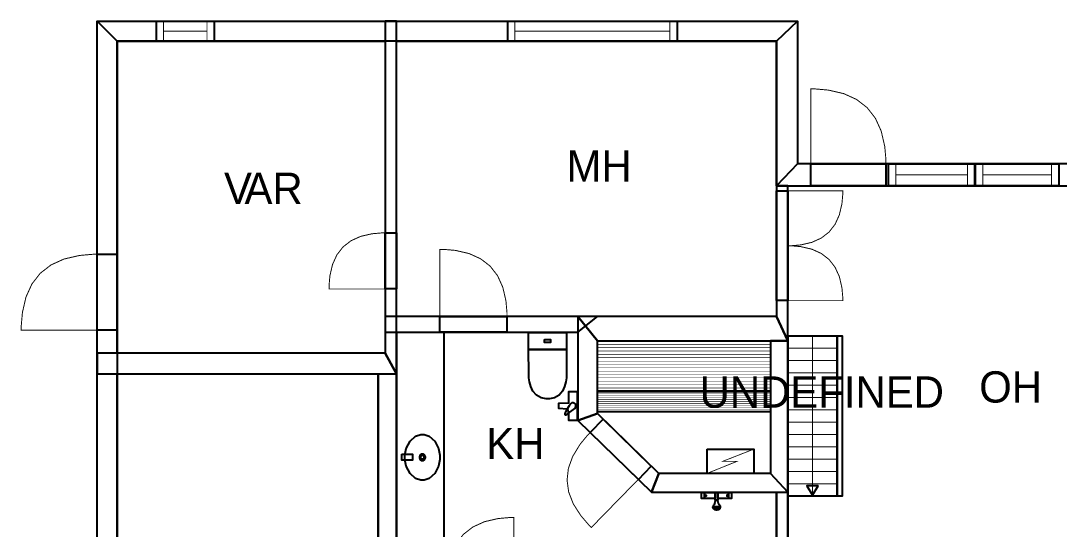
# Model space of a CAD drawing. Extents: x 0.3 to 17.6, y 0 to 11.7.
# Drawn here: x 0.3 to 11.7, y 6.12 to 11.7 of the extents above; entities that cross this region are included whole.
import ezdxf

# ---------------------------------------------------------------- set-up
doc = ezdxf.new("R2010")
doc.units = 0
doc.layers.get('0').update_dxf_attribs({"linetype": 'CONTINUOUS'})

msp = doc.modelspace()

# ---------------------------------------------------------------- linework, layer by layer
at = {"color": 0}
for points, const_width in [([(8.5944, 11.476), (1.35867, 11.476), (1.13992, 11.6948), (8.82357, 11.6948), (8.5944, 11.476)], 0.002083), ([(1.35867, 11.476), (1.35867, 2.67253), (1.13992, 2.45378), (1.13992, 11.6948), (1.35867, 11.476)], 0.002083), ([(1.78863, 11.6948), (2.42253, 11.6948), (2.42253, 11.476), (1.78863, 11.476), (1.78863, 11.6948)], 0.010417), ([(1.78863, 11.6948), (2.42253, 11.6948), (2.42253, 11.476), (1.78863, 11.476), (1.78863, 11.6948)], 0.010417), ([(4.42437, 7.82437), (4.42437, 11.6948), (4.29937, 11.6948), (4.29937, 8.04813), (4.42437, 7.82437)], 0.002083), ([(5.64447, 11.6948), (7.50331, 11.6948), (7.50331, 11.476), (5.64447, 11.476), (5.64447, 11.6948)], 0.010417), ([(5.64447, 11.6948), (7.50331, 11.6948), (7.50331, 11.476), (5.64447, 11.476), (5.64447, 11.6948)], 0.010417), ([(8.5944, 9.88857), (8.5944, 11.476), (8.82357, 11.6948), (8.82357, 10.1282), (8.5944, 9.88857)], 0.002083), ([(9.79542, 10.1282), (9.79542, 10.1764), (9.7825, 10.3211), (9.74393, 10.4884), (9.67964, 10.6299), (9.58957, 10.7457), (9.47379, 10.8357), (9.33225, 10.9), (9.16504, 10.9386), (9.02029, 10.9514), (8.97206, 10.9514), (8.97206, 10.1282), (9.79542, 10.1282)], 0.010417), ([(17.6294, 10.1282), (8.82357, 10.1282), (8.5944, 9.88857), (17.3794, 9.88857), (17.6294, 10.1282)], 0.002083), ([(8.97206, 10.1282), (9.79542, 10.1282), (9.79542, 9.88857), (8.97206, 9.88857), (8.97206, 10.1282)], 0.010417), ([(8.97206, 10.1282), (9.79542, 10.1282), (9.79542, 9.88857), (8.97206, 9.88857), (8.97206, 10.1282)], 0.010417), ([(9.82497, 10.1282), (10.7694, 10.1282), (10.7694, 9.88857), (9.82497, 9.88857), (9.82497, 10.1282)], 0.010417), ([(9.82497, 10.1282), (10.7694, 10.1282), (10.7694, 9.88857), (9.82497, 9.88857), (9.82497, 10.1282)], 0.010417), ([(10.7801, 10.1282), (11.6922, 10.1282), (11.6922, 9.88857), (10.7801, 9.88857), (10.7801, 10.1282)], 0.010417), ([(10.7801, 10.1282), (11.6922, 10.1282), (11.6922, 9.88857), (10.7801, 9.88857), (10.7801, 10.1282)], 0.010417), ([(8.5944, 9.83197), (8.7194, 9.83197), (8.7194, 8.62657), (8.5944, 8.62657), (8.5944, 9.83197)], 0.010417), ([(8.5944, 9.83197), (8.7194, 9.83197), (8.7194, 8.62657), (8.5944, 8.62657), (8.5944, 9.83197)], 0.010417), ([(8.5944, 9.88857), (8.5944, 8.45133), (8.7194, 8.185), (8.7194, 9.88857), (8.5944, 9.88857)], 0.002083), ([(8.7194, 9.22928), (8.75467, 9.22928), (8.86063, 9.23872), (8.98307, 9.26699), (9.08664, 9.31407), (9.17139, 9.37999), (9.23731, 9.46474), (9.2844, 9.56831), (9.31267, 9.69075), (9.3221, 9.79671), (9.3221, 9.83197), (8.7194, 9.83197), (8.7194, 9.22928)], 0.010417), ([(4.29937, 9.37061), (4.26324, 9.37061), (4.155, 9.361), (4.02994, 9.33214), (3.9241, 9.28401), (3.83746, 9.21669), (3.77013, 9.1301), (3.722, 9.02425), (3.69314, 8.89914), (3.68354, 8.7909), (3.68354, 8.75478), (4.29937, 8.75478), (4.29937, 9.37061)], 0.010417), ([(4.29937, 9.37061), (4.42437, 9.37061), (4.42437, 8.75478), (4.29937, 8.75478), (4.29937, 9.37061)], 0.010417), ([(4.29937, 9.37061), (4.42437, 9.37061), (4.42437, 8.75478), (4.29937, 8.75478), (4.29937, 9.37061)], 0.010417), ([(8.7194, 9.22928), (8.75467, 9.22928), (8.86063, 9.21989), (8.98307, 9.19163), (9.08664, 9.14453), (9.17139, 9.07861), (9.23731, 8.99388), (9.2844, 8.89031), (9.31267, 8.76785), (9.3221, 8.66189), (9.3221, 8.62657), (8.7194, 8.62657), (8.7194, 9.22928)], 0.010417), ([(1.13992, 9.13574), (1.09098, 9.13574), (0.944336, 9.12272), (0.774849, 9.08361), (0.631401, 9.01844), (0.514106, 8.92714), (0.422797, 8.80985), (0.357639, 8.66644), (0.318522, 8.49696), (0.305501, 8.35032), (0.305501, 8.30137), (1.13992, 8.30137), (1.13992, 9.13574)], 0.010417), ([(1.13992, 9.13574), (1.35867, 9.13574), (1.35867, 8.30137), (1.13992, 8.30137), (1.13992, 9.13574)], 0.010417), ([(1.13992, 9.13574), (1.35867, 9.13574), (1.35867, 8.30137), (1.13992, 8.30137), (1.13992, 9.13574)], 0.010417), ([(5.63667, 8.45133), (5.63667, 8.49462), (5.62511, 8.62446), (5.5905, 8.77442), (5.53276, 8.90136), (5.45204, 9.00521), (5.34819, 9.08594), (5.22125, 9.14367), (5.07129, 9.17828), (4.94146, 9.18978), (4.89822, 9.18978), (4.89822, 8.45133), (5.63667, 8.45133)], 0.010417), ([(4.29937, 8.28217), (6.41553, 8.28217), (6.63075, 8.45133), (4.29937, 8.45133), (4.29937, 8.28217)], 0.002083), ([(4.89822, 8.45133), (5.63667, 8.45133), (5.63667, 8.28217), (4.89822, 8.28217), (4.89822, 8.45133)], 0.010417), ([(4.89822, 8.45133), (5.63667, 8.45133), (5.63667, 8.28217), (4.89822, 8.28217), (4.89822, 8.45133)], 0.010417), ([(6.63075, 8.185), (8.7194, 8.185), (8.5944, 8.45133), (6.41553, 8.45133), (6.63075, 8.185)], 0.002083), ([(6.41553, 8.45133), (6.41553, 7.31196), (6.63075, 7.38607), (6.63075, 8.185), (6.41553, 8.45133)], 0.002083), ([(4.42632, 8.28217), (4.42632, 5.50657), (4.94374, 5.50657), (4.94374, 8.28217), (4.42632, 8.28217)], 0.010417), ([(5.87386, 8.27696), (6.29042, 8.27696), (6.29042, 8.08968), (5.87386, 8.08968), (5.87386, 8.27696)], 0.010417), ([(8.72206, 8.24001), (9.25917, 8.24001), (9.25917, 6.4796), (8.72206, 6.4796), (8.72206, 8.24001)], 0.010417), ([(9.25917, 8.24001), (9.31375, 8.24001), (9.31375, 6.4796), (9.25917, 6.4796), (9.25917, 8.24001)], 0.002083), ([(6.29042, 7.8214), (6.29042, 7.8214), (6.29047, 7.80968), (6.28885, 7.77869), (6.28271, 7.73486), (6.26932, 7.68463), (6.24576, 7.63439), (6.20931, 7.59056), (6.15712, 7.55957), (6.10406, 7.54779), (6.08643, 7.54779), (6.06808, 7.54779), (6.01324, 7.55957), (5.95921, 7.59056), (5.92139, 7.63439), (5.89692, 7.68463), (5.88292, 7.73486), (5.87651, 7.77869), (5.87478, 7.80968), (5.87489, 7.8214), (5.87489, 7.8214), (5.87386, 8.08968), (6.29042, 8.08968), (6.29042, 7.8214)], 0.010417), ([(6.04904, 8.19911), (6.11529, 8.19911), (6.11529, 8.16754), (6.04904, 8.16754), (6.04904, 8.19911)], 0.010417), ([(6.63075, 8.18419), (8.52692, 8.18419), (8.52692, 7.63118), (6.63075, 7.63118), (6.63075, 8.18419)], 0.010417), ([(8.5275, 8.185), (8.5275, 6.7296), (8.7194, 6.52365), (8.7194, 8.185), (8.5275, 8.185)], 0.002083), ([(1.13992, 7.82437), (4.42437, 7.82437), (4.29937, 8.04813), (1.13992, 8.04813), (1.13992, 7.82437)], 0.002083), ([(4.22342, 7.82437), (4.42437, 7.82437), (4.42437, 2.45378), (4.22342, 2.45378), (4.22342, 7.82437)], 0.002083), ([(6.63075, 7.63026), (8.5274, 7.63026), (8.5274, 7.40462), (6.63075, 7.40462), (6.63075, 7.63026)], 0.010417), ([(6.32801, 7.48703), (6.31993, 7.47293), (6.29508, 7.43099), (6.27647, 7.39919), (6.27029, 7.38325), (6.27317, 7.37603), (6.2749, 7.37457), (6.27626, 7.37337), (6.28256, 7.37213), (6.29704, 7.37993), (6.32671, 7.40196), (6.36669, 7.43229), (6.3801, 7.44228), (6.38249, 7.44401), (6.38786, 7.45176), (6.39219, 7.46571), (6.39046, 7.48128), (6.38336, 7.49278), (6.3801, 7.49539), (6.37657, 7.49804), (6.36404, 7.50331), (6.34933, 7.50336), (6.33703, 7.49729), (6.32969, 7.4899), (6.32801, 7.48703)], 0.010417), ([(6.41553, 7.31196), (7.2226, 6.52365), (7.30279, 6.7296), (6.63075, 7.38607), (6.41553, 7.31196)], 0.002083), ([(6.55072, 7.18001), (7.07856, 6.66428), (7.22065, 6.80979), (6.69282, 7.32542), (6.55072, 7.18001)], 0.010417), ([(6.55072, 7.18001), (7.07856, 6.66428), (7.22065, 6.80979), (6.69282, 7.32542), (6.55072, 7.18001)], 0.010417), ([(6.55072, 7.18001), (6.52051, 7.14908), (6.4381, 7.04829), (6.35813, 6.91689), (6.31071, 6.78586), (6.29596, 6.65528), (6.31375, 6.52501), (6.36421, 6.39518), (6.44726, 6.26568), (6.53201, 6.16678), (6.56293, 6.13656), (7.07856, 6.66439), (6.55072, 7.18001)], 0.010417), ([(4.70822, 7.15799), (4.72683, 7.15799), (4.78271, 7.13824), (4.84353, 7.08431), (4.88456, 7.00439), (4.89963, 6.93099), (4.89963, 6.90647), (4.89963, 6.882), (4.88456, 6.8086), (4.84353, 6.72868), (4.78271, 6.67481), (4.72683, 6.655), (4.70822, 6.655), (4.68956, 6.655), (4.63368, 6.67481), (4.57286, 6.72868), (4.53185, 6.8086), (4.51682, 6.882), (4.51682, 6.90647), (4.51682, 6.93099), (4.53185, 7.00439), (4.57286, 7.08431), (4.63368, 7.13824), (4.68956, 7.15799), (4.70822, 7.15799)], 0.010934), ([(7.83306, 6.99642), (8.34646, 6.99642), (8.34646, 6.72965), (7.83306, 6.72965), (7.83306, 6.99642)], 0.008556), ([(4.48356, 6.93929), (4.48356, 6.87369), (4.60004, 6.87369), (4.60004, 6.93929), (4.48356, 6.93929)], 0.010934), ([(4.70822, 6.94476), (4.71332, 6.94476), (4.72879, 6.9336), (4.73736, 6.91325), (4.73736, 6.90647), (4.73736, 6.89974), (4.72879, 6.87944), (4.71332, 6.86822), (4.70822, 6.86822), (4.70307, 6.86822), (4.68761, 6.87944), (4.6791, 6.89974), (4.6791, 6.90647), (4.6791, 6.91325), (4.68761, 6.9336), (4.70307, 6.94476), (4.70822, 6.94476)], 0.010934), ([(4.70822, 6.92833), (4.71115, 6.92833), (4.72, 6.92199), (4.72488, 6.91038), (4.72488, 6.90647), (4.72488, 6.90261), (4.72, 6.89106), (4.71115, 6.8846), (4.70822, 6.8846), (4.70524, 6.8846), (4.69646, 6.89106), (4.69162, 6.90261), (4.69162, 6.90647), (4.69162, 6.91038), (4.69646, 6.92199), (4.70524, 6.92833), (4.70822, 6.92833)], 0.010934), ([(7.2226, 6.52365), (8.7194, 6.52365), (8.5275, 6.7296), (7.30279, 6.7296), (7.2226, 6.52365)], 0.002083), ([(7.77251, 6.51839), (7.80588, 6.51839), (7.80588, 6.45486), (7.77251, 6.45486), (7.77251, 6.51839)], 0.010417), ([(7.80588, 6.48611), (7.80908, 6.48736), (7.81874, 6.49121), (7.8215, 6.49235), (7.8215, 6.49235), (7.8215, 6.49094), (7.8215, 6.48665), (7.8215, 6.48236), (7.8215, 6.4809), (7.8215, 6.4809), (7.81912, 6.48156), (7.80914, 6.48497), (7.80588, 6.48611)], 0.010417), ([(7.80588, 6.51839), (7.92253, 6.51839), (7.92253, 6.45486), (7.80588, 6.45486), (7.80588, 6.51839)], 0.010417), ([(7.92253, 6.51839), (7.95068, 6.51839), (7.95068, 6.43506), (7.94362, 6.43506), (7.92779, 6.43506), (7.92253, 6.43506), (7.92253, 6.45589), (7.92253, 6.50276), (7.92253, 6.51839)], 0.010417), ([(7.95068, 6.51839), (8.06733, 6.51839), (8.06733, 6.45486), (7.95068, 6.45486), (7.95068, 6.51839)], 0.010417), ([(8.06629, 6.48611), (8.06304, 6.48736), (8.05339, 6.49121), (8.05067, 6.49235), (8.05067, 6.49235), (8.05067, 6.49094), (8.05067, 6.48665), (8.05067, 6.48236), (8.05067, 6.4809), (8.05067, 6.4809), (8.053, 6.48156), (8.06299, 6.48497), (8.06629, 6.48611)], 0.010417), ([(8.06629, 6.51839), (8.10172, 6.51839), (8.10172, 6.45486), (8.06629, 6.45486), (8.06629, 6.51839)], 0.010417), ([(8.5944, 6.52365), (8.7194, 6.52365), (8.7194, 4.49718), (8.5944, 4.49718), (8.5944, 6.52365)], 0.002083), ([(4.97396, 5.50678), (4.97396, 5.55007), (4.98546, 5.6799), (5.02007, 5.82992), (5.07781, 5.95687), (5.15858, 6.06071), (5.26243, 6.1415), (5.38938, 6.19922), (5.53939, 6.23383), (5.66922, 6.24533), (5.71251, 6.24533), (5.71251, 5.50678), (4.97396, 5.50678)], 0.010417)]:
    msp.add_lwpolyline(points, close=True, dxfattribs=dict(at, const_width=const_width))
for points in [[(8.5944, 11.476), (1.35867, 11.476), (1.13992, 11.6948), (8.82357, 11.6948), (8.5944, 11.476)], [(1.35867, 11.476), (1.35867, 2.67253), (1.13992, 2.45378), (1.13992, 11.6948), (1.35867, 11.476)], [(4.42437, 7.82437), (4.42437, 11.6948), (4.29937, 11.6948), (4.29937, 8.04813), (4.42437, 7.82437)], [(8.5944, 9.88857), (8.5944, 11.476), (8.82357, 11.6948), (8.82357, 10.1282), (8.5944, 9.88857)], [(17.6294, 10.1282), (8.82357, 10.1282), (8.5944, 9.88857), (17.3794, 9.88857), (17.6294, 10.1282)], [(8.5944, 9.88857), (8.5944, 8.45133), (8.7194, 8.185), (8.7194, 9.88857), (8.5944, 9.88857)], [(4.29937, 8.28217), (6.41553, 8.28217), (6.63075, 8.45133), (4.29937, 8.45133), (4.29937, 8.28217)], [(6.41553, 8.45133), (6.41553, 7.31196), (6.63075, 7.38607), (6.63075, 8.185), (6.41553, 8.45133)], [(6.63075, 8.185), (8.7194, 8.185), (8.5944, 8.45133), (6.41553, 8.45133), (6.63075, 8.185)], [(8.5275, 8.185), (8.5275, 6.7296), (8.7194, 6.52365), (8.7194, 8.185), (8.5275, 8.185)], [(1.13992, 7.82437), (4.42437, 7.82437), (4.29937, 8.04813), (1.13992, 8.04813), (1.13992, 7.82437)], [(4.22342, 7.82437), (4.42437, 7.82437), (4.42437, 2.45378), (4.22342, 2.45378), (4.22342, 7.82437)], [(6.41553, 7.31196), (7.2226, 6.52365), (7.30279, 6.7296), (6.63075, 7.38607), (6.41553, 7.31196)], [(7.2226, 6.52365), (8.7194, 6.52365), (8.5275, 6.7296), (7.30279, 6.7296), (7.2226, 6.52365)], [(8.5944, 6.52365), (8.7194, 6.52365), (8.7194, 4.49718), (8.5944, 4.49718), (8.5944, 6.52365)]]:
    msp.add_lwpolyline(points, close=True, dxfattribs=at)
at = {"color": 7}
for points in [[(1.78863, 11.6948), (2.42253, 11.6948), (2.42253, 11.476), (1.78863, 11.476), (1.78863, 11.6948)], [(1.78863, 11.6948), (2.42253, 11.6948), (2.42253, 11.476), (1.78863, 11.476), (1.78863, 11.6948)], [(5.64447, 11.6948), (7.50331, 11.6948), (7.50331, 11.476), (5.64447, 11.476), (5.64447, 11.6948)], [(5.64447, 11.6948), (7.50331, 11.6948), (7.50331, 11.476), (5.64447, 11.476), (5.64447, 11.6948)], [(1.35867, 11.476), (4.29937, 11.476), (4.29937, 8.04813), (1.35867, 8.04813), (1.35867, 11.476)], [(4.42437, 11.476), (8.5944, 11.476), (8.5944, 8.45133), (4.42437, 8.45133), (4.42437, 11.476)], [(8.97206, 10.1282), (9.79542, 10.1282), (9.79542, 9.88857), (8.97206, 9.88857), (8.97206, 10.1282)], [(8.97206, 10.1282), (9.79542, 10.1282), (9.79542, 9.88857), (8.97206, 9.88857), (8.97206, 10.1282)], [(9.82497, 10.1282), (10.7694, 10.1282), (10.7694, 9.88857), (9.82497, 9.88857), (9.82497, 10.1282)], [(9.82497, 10.1282), (10.7694, 10.1282), (10.7694, 9.88857), (9.82497, 9.88857), (9.82497, 10.1282)], [(10.7801, 10.1282), (11.6922, 10.1282), (11.6922, 9.88857), (10.7801, 9.88857), (10.7801, 10.1282)], [(10.7801, 10.1282), (11.6922, 10.1282), (11.6922, 9.88857), (10.7801, 9.88857), (10.7801, 10.1282)], [(8.5944, 9.83197), (8.7194, 9.83197), (8.7194, 8.62657), (8.5944, 8.62657), (8.5944, 9.83197)], [(8.5944, 9.83197), (8.7194, 9.83197), (8.7194, 8.62657), (8.5944, 8.62657), (8.5944, 9.83197)], [(13.0045, 5.0479), (9.28353, 5.0479), (9.28353, 5.08197), (8.7194, 5.08197), (8.7194, 9.88857), (13.0045, 9.88857), (13.0045, 5.0479)], [(4.29937, 9.37061), (4.42437, 9.37061), (4.42437, 8.75478), (4.29937, 8.75478), (4.29937, 9.37061)], [(4.29937, 9.37061), (4.42437, 9.37061), (4.42437, 8.75478), (4.29937, 8.75478), (4.29937, 9.37061)], [(1.13992, 9.13574), (1.35867, 9.13574), (1.35867, 8.30137), (1.13992, 8.30137), (1.13992, 9.13574)], [(1.13992, 9.13574), (1.35867, 9.13574), (1.35867, 8.30137), (1.13992, 8.30137), (1.13992, 9.13574)], [(4.89822, 8.45133), (5.63667, 8.45133), (5.63667, 8.28217), (4.89822, 8.28217), (4.89822, 8.45133)], [(4.89822, 8.45133), (5.63667, 8.45133), (5.63667, 8.28217), (4.89822, 8.28217), (4.89822, 8.45133)], [(6.41553, 7.31196), (7.2226, 6.52365), (8.5944, 6.52365), (8.5944, 5.50678), (4.42437, 5.50678), (4.42437, 8.28217), (6.41553, 8.28217), (6.41553, 7.31196)], [(4.42632, 8.28217), (4.94374, 8.28217), (4.94374, 5.50657), (4.42632, 5.50657), (4.42632, 8.28217)], [(5.87386, 8.27696), (6.29042, 8.27696), (6.29042, 8.08968), (5.87386, 8.08968), (5.87386, 8.27696)], [(8.72206, 8.24001), (9.25917, 8.24001), (9.25917, 6.4796), (8.72206, 6.4796), (8.72206, 8.24001)], [(9.25917, 8.24001), (9.31375, 8.24001), (9.31375, 6.4796), (9.25917, 6.4796), (9.25917, 8.24001)], [(6.04904, 8.19911), (6.11529, 8.19911), (6.11529, 8.16754), (6.04904, 8.16754), (6.04904, 8.19911)], [(8.5275, 6.7296), (7.30279, 6.7296), (6.63075, 7.38607), (6.63075, 8.185), (8.5275, 8.185), (8.5275, 6.7296)], [(6.63075, 8.18419), (8.52692, 8.18419), (8.52692, 7.63118), (6.63075, 7.63118), (6.63075, 8.18419)], [(6.29042, 7.8214), (6.29042, 7.8214), (6.29047, 7.80968), (6.28885, 7.77869), (6.28271, 7.73486), (6.26932, 7.68463), (6.24576, 7.63439), (6.20931, 7.59056), (6.15712, 7.55957), (6.10406, 7.54779), (6.08643, 7.54779), (6.06808, 7.54779), (6.01324, 7.55957), (5.95921, 7.59056), (5.92139, 7.63439), (5.89692, 7.68463), (5.88292, 7.73486), (5.87651, 7.77869), (5.87478, 7.80968), (5.87489, 7.8214), (5.87489, 7.8214), (5.87386, 8.08968), (6.29042, 8.08968), (6.29042, 7.8214)], [(1.35867, 7.82437), (4.22342, 7.82437), (4.22342, 2.67253), (1.35867, 2.67253), (1.35867, 7.82437)], [(6.31136, 7.39019), (6.31136, 7.31413), (6.41032, 7.31413), (6.41032, 7.62663), (6.31136, 7.62663), (6.31136, 7.50163), (6.20096, 7.49642), (6.20096, 7.4464), (6.30094, 7.44015)], [(6.63075, 7.63026), (8.5274, 7.63026), (8.5274, 7.40462), (6.63075, 7.40462), (6.63075, 7.63026)], [(6.32801, 7.48703), (6.31993, 7.47293), (6.29508, 7.43099), (6.27647, 7.39919), (6.27029, 7.38325), (6.27317, 7.37603), (6.2749, 7.37457), (6.27626, 7.37337), (6.28256, 7.37213), (6.29704, 7.37993), (6.32671, 7.40196), (6.36669, 7.43229), (6.3801, 7.44228), (6.38249, 7.44401), (6.38786, 7.45176), (6.39219, 7.46571), (6.39046, 7.48128), (6.38336, 7.49278), (6.3801, 7.49539), (6.37657, 7.49804), (6.36404, 7.50331), (6.34933, 7.50336), (6.33703, 7.49729), (6.32969, 7.4899), (6.32801, 7.48703)], [(6.55072, 7.18001), (7.07856, 6.66428), (7.22065, 6.80979), (6.69282, 7.32542), (6.55072, 7.18001)], [(6.55072, 7.18001), (7.07856, 6.66428), (7.22065, 6.80979), (6.69282, 7.32542), (6.55072, 7.18001)], [(4.70822, 7.15799), (4.72683, 7.15799), (4.78271, 7.13824), (4.84353, 7.08431), (4.88456, 7.00439), (4.89963, 6.93099), (4.89963, 6.90647), (4.89963, 6.882), (4.88456, 6.8086), (4.84353, 6.72868), (4.78271, 6.67481), (4.72683, 6.655), (4.70822, 6.655), (4.68956, 6.655), (4.63368, 6.67481), (4.57286, 6.72868), (4.53185, 6.8086), (4.51682, 6.882), (4.51682, 6.90647), (4.51682, 6.93099), (4.53185, 7.00439), (4.57286, 7.08431), (4.63368, 7.13824), (4.68956, 7.15799), (4.70822, 7.15799)], [(7.83306, 6.99642), (8.34646, 6.99642), (8.34646, 6.72965), (7.83306, 6.72965), (7.83306, 6.99642)], [(4.48356, 6.93929), (4.60004, 6.93929), (4.60004, 6.87369), (4.48356, 6.87369), (4.48356, 6.93929)], [(4.70822, 6.94476), (4.71332, 6.94476), (4.72879, 6.9336), (4.73736, 6.91325), (4.73736, 6.90647), (4.73736, 6.89974), (4.72879, 6.87944), (4.71332, 6.86822), (4.70822, 6.86822), (4.70307, 6.86822), (4.68761, 6.87944), (4.6791, 6.89974), (4.6791, 6.90647), (4.6791, 6.91325), (4.68761, 6.9336), (4.70307, 6.94476), (4.70822, 6.94476)], [(4.70822, 6.92833), (4.71115, 6.92833), (4.72, 6.92199), (4.72488, 6.91038), (4.72488, 6.90647), (4.72488, 6.90261), (4.72, 6.89106), (4.71115, 6.8846), (4.70822, 6.8846), (4.70524, 6.8846), (4.69646, 6.89106), (4.69162, 6.90261), (4.69162, 6.90647), (4.69162, 6.91038), (4.69646, 6.92199), (4.70524, 6.92833), (4.70822, 6.92833)], [(7.77251, 6.51839), (7.80588, 6.51839), (7.80588, 6.45486), (7.77251, 6.45486), (7.77251, 6.51839)], [(7.80588, 6.51839), (7.92253, 6.51839), (7.92253, 6.45486), (7.80588, 6.45486), (7.80588, 6.51839)], [(7.92253, 6.51839), (7.95068, 6.51839), (7.95068, 6.43506), (7.94362, 6.43506), (7.92779, 6.43506), (7.92253, 6.43506), (7.92253, 6.45589), (7.92253, 6.50276), (7.92253, 6.51839)], [(7.95068, 6.51839), (8.06733, 6.51839), (8.06733, 6.45486), (7.95068, 6.45486), (7.95068, 6.51839)], [(8.06629, 6.51839), (8.10172, 6.51839), (8.10172, 6.45486), (8.06629, 6.45486), (8.06629, 6.51839)], [(7.80588, 6.48611), (7.80908, 6.48736), (7.81874, 6.49121), (7.8215, 6.49235), (7.8215, 6.49235), (7.8215, 6.49094), (7.8215, 6.48665), (7.8215, 6.48236), (7.8215, 6.4809), (7.8215, 6.4809), (7.81912, 6.48156), (7.80914, 6.48497), (7.80588, 6.48611)], [(7.92253, 6.43506), (7.92253, 6.42876), (7.91883, 6.40983), (7.90896, 6.38743), (7.90588, 6.38297), (7.90479, 6.38146), (7.89464, 6.36686), (7.89442, 6.36529), (7.89388, 6.36242), (7.898, 6.34586), (7.91471, 6.33301), (7.92046, 6.33192), (7.92176, 6.33171), (7.93326, 6.33089), (7.93713, 6.33089), (7.93608, 6.33089), (7.94021, 6.33089), (7.95144, 6.33171), (7.95275, 6.33192), (7.95844, 6.33301), (7.9751, 6.34586), (7.97928, 6.36242), (7.97879, 6.36529), (7.97851, 6.36686), (7.96838, 6.38146), (7.96733, 6.38297), (7.96419, 6.38743), (7.95426, 6.40983), (7.95068, 6.42876), (7.95068, 6.43506)], [(8.06629, 6.48611), (8.06304, 6.48736), (8.05339, 6.49121), (8.05067, 6.49235), (8.05067, 6.49235), (8.05067, 6.49094), (8.05067, 6.48665), (8.05067, 6.48236), (8.05067, 6.4809), (8.05067, 6.4809), (8.053, 6.48156), (8.06299, 6.48497), (8.06629, 6.48611)], [(7.89442, 6.36421), (7.89464, 6.36372), (7.90653, 6.35357), (7.93024, 6.34446), (7.93815, 6.34446), (7.94439, 6.34472), (7.96707, 6.35394), (7.97825, 6.36372), (7.97879, 6.36421)]]:
    msp.add_lwpolyline(points, close=True, dxfattribs=at)
at = {"color": 0}
for points, const_width in [([(1.86675, 11.4761), (1.86675, 11.6948)], 0.010417), ([(2.3444, 11.4761), (2.3444, 11.6948)], 0.010417), ([(5.72265, 11.4761), (5.72265, 11.6948)], 0.010417), ([(7.42524, 11.4761), (7.42524, 11.6948)], 0.010417), ([(2.3444, 11.5854), (1.86675, 11.5854)], 0.010417), ([(7.42524, 11.5854), (5.72265, 11.5854)], 0.010417), ([(9.90315, 10.1282), (9.90315, 9.88857)], 0.010417), ([(10.6913, 10.1282), (10.6913, 9.88857)], 0.010417), ([(10.8582, 10.1282), (10.8582, 9.88857)], 0.010417), ([(11.614, 10.1282), (11.614, 9.88857)], 0.010417), ([(10.6913, 10.0084), (9.90315, 10.0084)], 0.010417), ([(11.614, 10.0084), (10.8582, 10.0084)], 0.010417), ([(9.25917, 8.24001), (8.72206, 8.24001)], 0.010417), ([(9.25917, 8.1046), (8.72206, 8.1046)], 0.010417), ([(9.25917, 7.96918), (8.72206, 7.96918)], 0.010417), ([(9.25917, 7.83376), (8.72206, 7.83376)], 0.010417), ([(9.25917, 7.69835), (8.72206, 7.69835)], 0.010417), ([(6.31136, 7.39019), (6.31136, 7.31413), (6.41032, 7.31413), (6.41032, 7.62663), (6.31136, 7.62663), (6.31136, 7.50163), (6.20096, 7.49642), (6.20096, 7.4464), (6.30094, 7.44015)], 0.010417), ([(9.25917, 7.56293), (8.72206, 7.56293)], 0.010417), ([(9.25917, 7.42751), (8.72206, 7.42751)], 0.010417), ([(9.25917, 7.2921), (8.72206, 7.2921)], 0.010417), ([(9.25917, 7.15668), (8.72206, 7.15668)], 0.010417), ([(8.34646, 6.99642), (8.00678, 6.86307), (8.16336, 6.86307), (7.83306, 6.72965)], 0.008556), ([(9.25917, 7.02126), (8.72206, 7.02126)], 0.010417), ([(9.25917, 6.88585), (8.72206, 6.88585)], 0.010417), ([(9.25917, 6.75043), (8.72206, 6.75043)], 0.010417), ([(9.25917, 6.61501), (8.72206, 6.61501)], 0.010417), ([(7.92253, 6.43506), (7.92253, 6.42876), (7.91883, 6.40983), (7.90896, 6.38743), (7.90588, 6.38297), (7.90479, 6.38146), (7.89464, 6.36686), (7.89442, 6.36529), (7.89388, 6.36242), (7.898, 6.34586), (7.91471, 6.33301), (7.92046, 6.33192), (7.92176, 6.33171), (7.93326, 6.33089), (7.93713, 6.33089), (7.93608, 6.33089), (7.94021, 6.33089), (7.95144, 6.33171), (7.95275, 6.33192), (7.95844, 6.33301), (7.9751, 6.34586), (7.97928, 6.36242), (7.97879, 6.36529), (7.97851, 6.36686), (7.96838, 6.38146), (7.96733, 6.38297), (7.96419, 6.38743), (7.95426, 6.40983), (7.95068, 6.42876), (7.95068, 6.43506)], 0.010417), ([(9.25917, 6.4796), (8.72206, 6.4796)], 0.010417), ([(7.89442, 6.36421), (7.89464, 6.36372), (7.90653, 6.35357), (7.93024, 6.34446), (7.93815, 6.34446), (7.94439, 6.34472), (7.96707, 6.35394), (7.97825, 6.36372), (7.97879, 6.36421)], 0.010417)]:
    msp.add_lwpolyline(points, dxfattribs=dict(at, const_width=const_width))
at = {"color": 7, "const_width": 0.002083}
for points in [[(1.35867, 11.476), (4.29937, 11.476), (4.29937, 8.04813), (1.35867, 8.04813), (1.35867, 11.476)], [(4.42437, 11.476), (8.5944, 11.476), (8.5944, 8.45133), (4.42437, 8.45133), (4.42437, 11.476)], [(13.0045, 5.0479), (9.28353, 5.0479), (9.28353, 5.08197), (8.7194, 5.08197), (8.7194, 9.88857), (13.0045, 9.88857), (13.0045, 5.0479)], [(6.41553, 7.31196), (7.2226, 6.52365), (8.5944, 6.52365), (8.5944, 5.50678), (4.42437, 5.50678), (4.42437, 8.28217), (6.41553, 8.28217), (6.41553, 7.31196)], [(8.5275, 6.7296), (7.30279, 6.7296), (6.63075, 7.38607), (6.63075, 8.185), (8.5275, 8.185), (8.5275, 6.7296)], [(1.35867, 7.82437), (4.22342, 7.82437), (4.22342, 2.67253), (1.35867, 2.67253), (1.35867, 7.82437)]]:
    msp.add_lwpolyline(points, close=True, dxfattribs=at)
at = {"color": 254, "const_width": 0.010417}
msp.add_lwpolyline([(8.99061, 8.24001), (8.99061, 6.4796)], dxfattribs=at)
at = {"color": 253, "const_width": 0.005208}
for points in [[(6.63075, 8.14735), (8.52692, 8.14735)], [(6.63075, 8.11046), (8.52692, 8.11046)], [(6.63075, 8.07363), (8.52692, 8.07363)], [(6.63075, 8.03674), (8.52692, 8.03674)], [(6.63075, 7.99989), (8.52692, 7.99989)], [(6.63075, 7.963), (8.52692, 7.963)], [(6.63075, 7.92617), (8.52692, 7.92617)], [(6.63075, 7.88926), (8.52692, 7.88926)], [(6.63075, 7.85243), (8.52692, 7.85243)], [(6.63075, 7.81554), (8.52692, 7.81554)], [(6.63075, 7.77869), (8.52692, 7.77869)], [(6.63075, 7.74181), (8.52692, 7.74181)], [(6.63075, 7.70497), (8.52692, 7.70497)], [(6.63075, 7.66808), (8.52692, 7.66808)], [(6.63075, 7.60769), (8.52746, 7.60769)], [(6.63075, 7.58513), (8.52746, 7.58513)], [(6.63075, 7.56256), (8.52746, 7.56256)], [(6.63075, 7.53999), (8.52746, 7.53999)], [(6.63075, 7.51742), (8.52746, 7.51742)], [(6.63075, 7.49485), (8.52746, 7.49485)], [(6.63075, 7.47228), (8.52746, 7.47228)], [(6.63075, 7.44971), (8.52746, 7.44971)], [(6.63075, 7.42714), (8.52746, 7.42714)]]:
    msp.add_lwpolyline(points, dxfattribs=at)
at = {"color": 254, "const_width": 0.010417}
msp.add_lwpolyline([(9.05311, 6.59418), (8.92811, 6.59418), (8.99061, 6.49001), (9.05311, 6.59418)], close=True, dxfattribs=at)
at = {"color": 254}
msp.add_lwpolyline([(9.05311, 6.59418), (8.92811, 6.59418), (8.99061, 6.49001), (9.05311, 6.59418)], close=True, dxfattribs=at)

# ---------------------------------------------------------------- texts
at = {"color": 0}
for s, p in [('MH', (6.29042, 9.93413)), ('V', (2.53108, 9.68785)), ('AR', (2.75608, 9.68785)), ('UNDEFINED', (7.75076, 7.45161)), ('OH', (10.8193, 7.50722)), ('KH', (5.40967, 6.88621))]:
    msp.add_text(s, height=0.34375, dxfattribs=at).set_placement(p)

doc.saveas('drawing.dxf')
